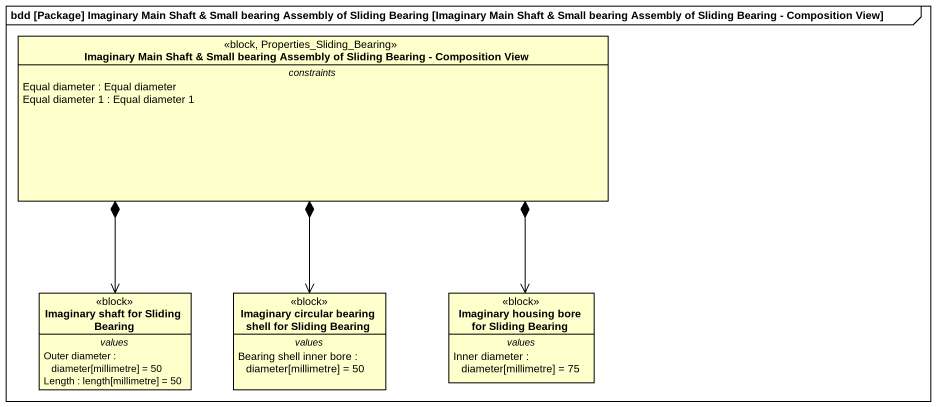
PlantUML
@startuml
mainframe bdd [Package] Imaginary Main Shaft & Small bearing Assembly of Sliding Bearing [Imaginary Main Shaft & Small bearing Assembly of Sliding Bearing - Composition View]
hide circle
hide empty members
class "Imaginary Main Shaft & Small bearing Assembly of Sliding Bearing - Composition View" as Imaginary_Main_Shaft_Small <<block, Properties_Sliding_Bearing>> {
  -- constraints --
  Equal diameter : Equal diameter
  Equal diameter 1 : Equal diameter 1
}
class "Imaginary shaft for Sliding Bearing" as Imaginary_shaft_for_Sliding <<block>> {
  -- values --
  Outer diameter : diameter[millimetre] = 50
  Length : length[millimetre] = 50
}
class "Imaginary circular bearing shell for Sliding Bearing" as Imaginary_circular_bearing <<block>> {
  -- values --
  Bearing shell inner bore : diameter[millimetre] = 50
}
class "Imaginary housing bore for Sliding Bearing" as Imaginary_housing_bore_for <<block>> {
  -- values --
  Inner diameter : diameter[millimetre] = 75
}
Imaginary_Main_Shaft_Small *--> Imaginary_shaft_for_Sliding
Imaginary_Main_Shaft_Small *--> Imaginary_circular_bearing
Imaginary_Main_Shaft_Small *--> Imaginary_housing_bore_for
@enduml
